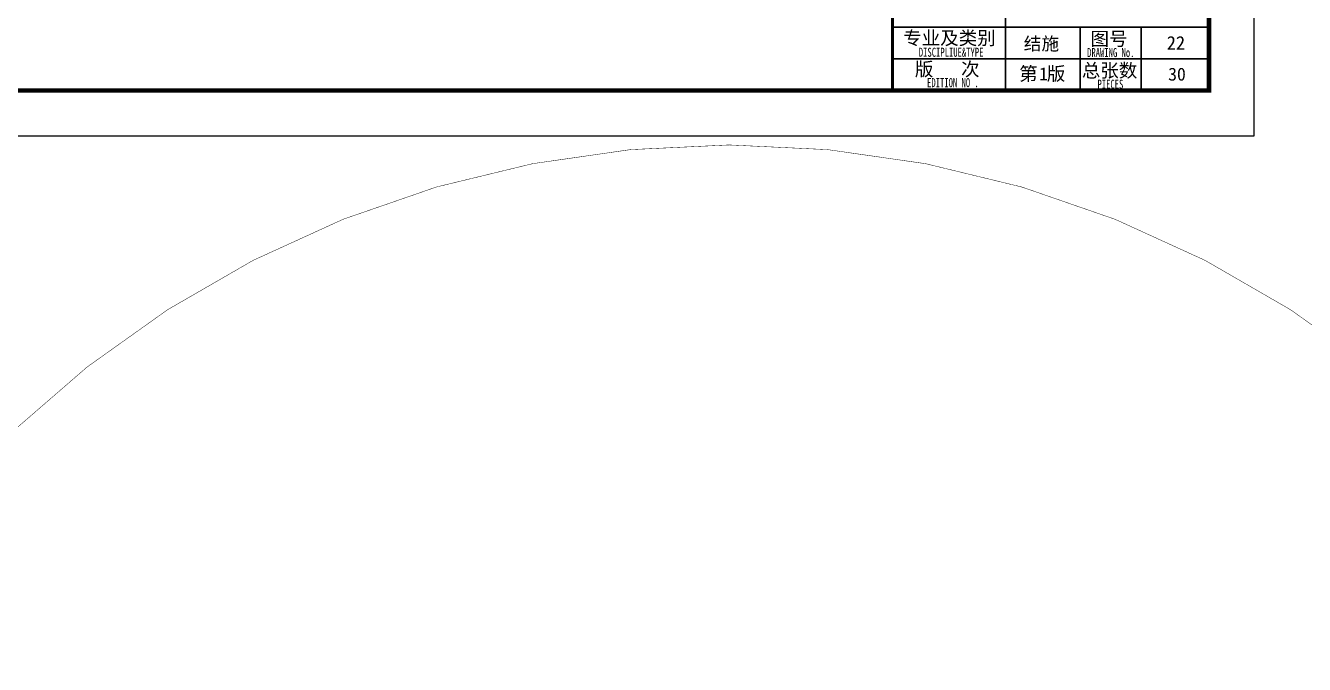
# Model space of a CAD drawing. Extents: x -668857 to 185752, y -270966 to 286822.
# Drawn here: x 42955 to 57095, y 190633 to 197701 of the extents above; entities that cross this region are included whole.
import ezdxf

# ---------------------------------------------------------------- set-up
doc = ezdxf.new("R2010")
doc.units = 0
doc.header["$LTSCALE"] = 1000
doc.layers.get('0').update_dxf_attribs({"linetype": 'CONTINUOUS'})
doc.layers.add('-TK', color=7, linetype='CONTINUOUS')
doc.layers.add('图签文字', color=4, linetype='CONTINUOUS')
doc.layers.add('图框', color=9, linetype='CONTINUOUS', lineweight=18)
doc.layers.add('图签', color=147, linetype='CONTINUOUS', lineweight=18)
doc.layers.add('审图修改', color=2, linetype='CONTINUOUS', plot=False)
doc.styles.add('宋体', font='', dxfattribs={"height": 50})
doc.styles.add('建筑图签-1', font='simhei.ttf', dxfattribs={"width": 0.7})
doc.styles.get('宋体').set_extended_font_data('SimSun')

# ---------------------------------------------------------------- blocks, each defined once
blk = doc.blocks.new('A1')
blk.add_lwpolyline([(0, 59400), (0, 0), (84100, 0), (84100, 59400)], close=True)
at = {"const_width": 100}
blk.add_lwpolyline([(2500, 58400), (2500, 1000), (83100, 1000), (83100, 58400)], close=True, dxfattribs=at)
at = {"layer": '图框'}
for points, const_width in [([(76100, 1000), (76100, 58400)], 70), ([(78600, 2400), (78600, 4800)], 35), ([(76100, 2400), (83100, 2400)], 35), ([(76100, 2400), (82600, 2400)], 35), ([(78600, 1000), (78600, 2400)], 35), ([(80250, 1000), (80250, 2400)], 35), ([(80250, 1000), (80250, 2400)], 35), ([(80250, 1000), (80250, 2400)], 35), ([(81600, 1000), (81600, 2400)], 35), ([(76100, 1700), (80250, 1700)], 35), ([(80250, 1700), (83100, 1700)], 35)]:
    blk.add_lwpolyline(points, dxfattribs=dict(at, const_width=const_width))
at = {"layer": '图框', "style": '建筑图签-1', "width": 0.7}
for s, p in [('DISCIPLIUE&TYPE', (76683, 1747)), ('DRAWING No.', (80405, 1740)), ('EDITION NO .', (76866, 1074)), ('PIECES', (80634, 1040))]:
    blk.add_text(s, height=200, dxfattribs=at).set_placement(p)
at = {"layer": '图签', "color": 2, "style": '宋体'}
for s, height, p in [('结施', 286.7, (79004, 1893)), ('1', 287, (79343, 1225)), ('30', 286.7, (82197, 1219))]:
    blk.add_text(s, height=height, dxfattribs=at).set_placement(p)
at = {"layer": '图签文字', "color": 7, "style": '建筑图签-1'}
for s, p in [('专业及类别', (76338, 2013)), ('图号', (80481, 1994)), ('版   次 ', (76596, 1323)), ('第 版', (78901, 1223)), ('总张数', (80288, 1294))]:
    blk.add_text(s, height=300, dxfattribs=at).set_placement(p)

msp = doc.modelspace()

# ---------------------------------------------------------------- linework, layer by layer
at = {"layer": '审图修改', "const_width": 5}
msp.add_lwpolyline([(1012.97, 190639.04, -0.57735027), (20901.34, 190639.04, -0.57735027), (40789.71, 190639.04, -0.57735027), (60678.09, 190639.04, -0.57735027), (80566.46, 190639.04, -0.57735027), (100454.83, 190639.04, -0.57735027)], format="xyb", dxfattribs=at)

# ---------------------------------------------------------------- block references
at = {"layer": '-TK', "xscale": 0.5, "yscale": 0.5, "zscale": 0.5}
msp.add_blockref('A1', (14490.19, 196482.28), dxfattribs=at)

# ---------------------------------------------------------------- texts
at = {"layer": '图签', "color": 1, "style": '宋体'}
msp.add_text('22', height=149.074, dxfattribs=at).set_placement((55573.31, 197435.18))

doc.saveas('drawing.dxf')
